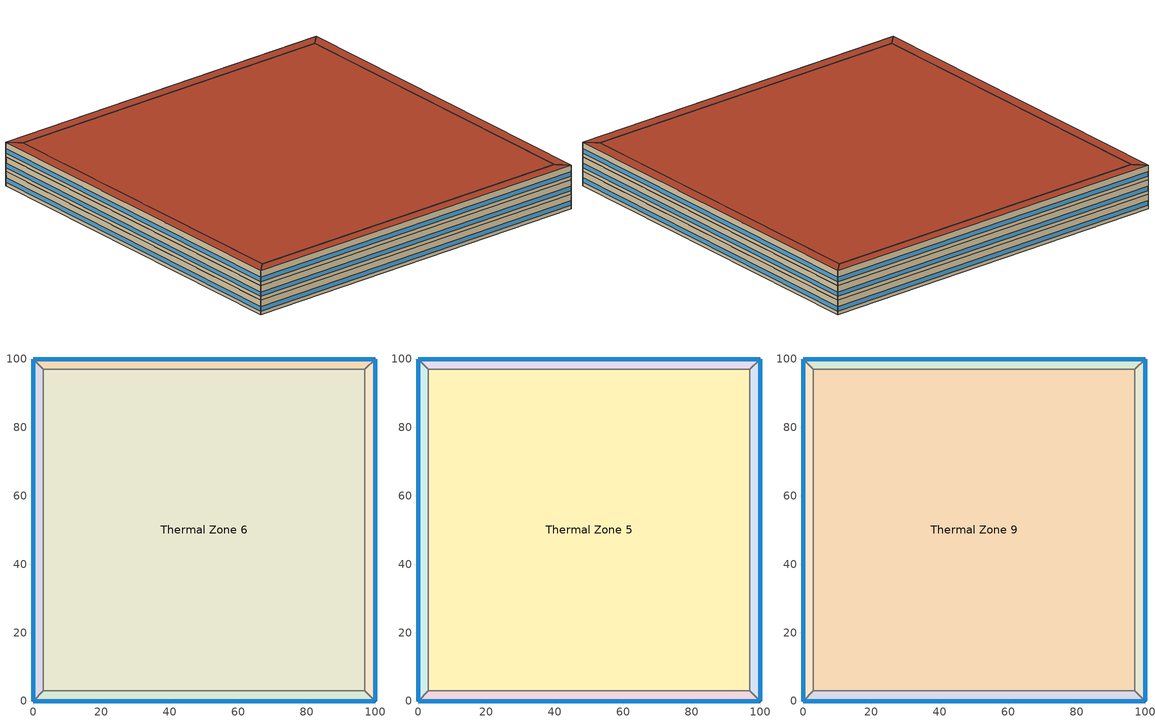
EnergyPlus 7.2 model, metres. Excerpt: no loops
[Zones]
Thermal Zone 6
 floor ground (000_ExtSlabCarpet_4in_ClimateZone 1-8): 3,3 3,97 97,97 97,3 z0
 wall to Thermal Zone 2 (000_Interior Wall): 97,3 97,97 z0:4
 wall to Thermal Zone 7 (000_Interior Wall): 3,3 97,3 z0:4
 wall to Thermal Zone 4 (000_Interior Wall): 3,97 3,3 z0:4
 wall to Thermal Zone 11 (000_Interior Wall): 97,97 3,97 z0:4
Thermal Zone 11
 floor ground (000_ExtSlabCarpet_4in_ClimateZone 1-8): 0,100 100,100 97,97 3,97 z0
 wall outside (ASHRAE_189.1-2009_ExtWall_SteelFrame_ClimateZone 4-8): 100,100 0,100 z0:4
 wall to Thermal Zone 4 (000_Interior Wall): 0,100 3,97 z0:4
 wall to Thermal Zone 2 (000_Interior Wall): 97,97 100,100 z0:4
 window (ASHRAE_189.1-2009_ExtWindow_ClimateZone 4-5): 99.97,100 0.03,100 z1:2.2
Thermal Zone 4
 floor ground (000_ExtSlabCarpet_4in_ClimateZone 1-8): 0,0 0,100 3,97 3,3 z0
 wall outside (ASHRAE_189.1-2009_ExtWall_SteelFrame_ClimateZone 4-8): 0,100 0,0 z0:4
 wall to Thermal Zone 7 (000_Interior Wall): 0,0 3,3 z0:4
 window (ASHRAE_189.1-2009_ExtWindow_ClimateZone 4-5): 0,99.97 0,0.03 z1:2.2
Thermal Zone 2
 floor ground (000_ExtSlabCarpet_4in_ClimateZone 1-8): 100,100 100,0 97,3 97,97 z0
 wall outside (ASHRAE_189.1-2009_ExtWall_SteelFrame_ClimateZone 4-8): 100,0 100,100 z0:4
 wall to Thermal Zone 7 (000_Interior Wall): 97,3 100,0 z0:4
 window (ASHRAE_189.1-2009_ExtWindow_ClimateZone 4-5): 100,0.03 100,99.97 z1:2.2
Thermal Zone 7
 floor ground (000_ExtSlabCarpet_4in_ClimateZone 1-8): 100,0 0,0 3,3 97,3 z0
 wall outside (ASHRAE_189.1-2009_ExtWall_SteelFrame_ClimateZone 4-8): 0,0 100,0 z0:4
 window (ASHRAE_189.1-2009_ExtWindow_ClimateZone 4-5): 0.03,0 99.97,0 z1:2.2
Thermal Zone 15
 floor to Thermal Zone 2 (000_Interior Floor): 100,100 100,0 97,3 97,97 z4
 wall outside (ASHRAE_189.1-2009_ExtWall_SteelFrame_ClimateZone 4-8): 100,0 100,100 z4:8
 wall to Thermal Zone 5 (000_Interior Wall): 97,97 97,3 z4:8
 wall to Thermal Zone 12 (000_Interior Wall): 97,3 100,0 z4:8
 wall to Thermal Zone 8 (000_Interior Wall): 100,100 97,97 z4:8
 window (ASHRAE_189.1-2009_ExtWindow_ClimateZone 4-5): 100,0.03 100,99.97 z5:6.2
Thermal Zone 12
 floor to Thermal Zone 7 (000_Interior Floor): 100,0 0,0 3,3 97,3 z4
 wall outside (ASHRAE_189.1-2009_ExtWall_SteelFrame_ClimateZone 4-8): 0,0 100,0 z4:8
 wall to Thermal Zone 5 (000_Interior Wall): 97,3 3,3 z4:8
 wall to Thermal Zone 3 (000_Interior Wall): 3,3 0,0 z4:8
 window (ASHRAE_189.1-2009_ExtWindow_ClimateZone 4-5): 0.03,0 99.97,0 z5:6.2
Thermal Zone 8
 floor to Thermal Zone 11 (000_Interior Floor): 0,100 100,100 97,97 3,97 z4
 wall outside (ASHRAE_189.1-2009_ExtWall_SteelFrame_ClimateZone 4-8): 100,100 0,100 z4:8
 wall to Thermal Zone 5 (000_Interior Wall): 3,97 97,97 z4:8
 wall to Thermal Zone 3 (000_Interior Wall): 0,100 3,97 z4:8
 window (ASHRAE_189.1-2009_ExtWindow_ClimateZone 4-5): 99.97,100 0.03,100 z5:6.2
Thermal Zone 5
 floor to Thermal Zone 6 (000_Interior Floor): 3,3 3,97 97,97 97,3 z4
 wall to Thermal Zone 3 (000_Interior Wall): 3,97 3,3 z4:8
Thermal Zone 3
 floor to Thermal Zone 4 (000_Interior Floor): 0,0 0,100 3,97 3,3 z4
 wall outside (ASHRAE_189.1-2009_ExtWall_SteelFrame_ClimateZone 4-8): 0,100 0,0 z4:8
 window (ASHRAE_189.1-2009_ExtWindow_ClimateZone 4-5): 0,99.97 0,0.03 z5:6.2
Thermal Zone 14
 floor to Thermal Zone 15 (000_Interior Floor): 100,100 100,0 97,3 97,97 z8
 wall outside (ASHRAE_189.1-2009_ExtWall_SteelFrame_ClimateZone 4-8): 100,0 100,100 z8:12
 wall to Thermal Zone 10 (000_Interior Wall): 97,3 100,0 z8:12
 wall to Thermal Zone 9 (000_Interior Wall): 97,97 97,3 z8:12
 wall to Thermal Zone 1 (000_Interior Wall): 100,100 97,97 z8:12
 window (ASHRAE_189.1-2009_ExtWindow_ClimateZone 4-5): 100,0.03 100,99.97 z9:10.2
 roof outside (ASHRAE_189.1-2009_ExtRoof_IEAD_ClimateZone 2-5): 97,97 97,3 100,0 100,100 z12
Thermal Zone 9
 floor to Thermal Zone 5 (000_Interior Floor): 3,3 3,97 97,97 97,3 z8
 wall to Thermal Zone 10 (000_Interior Wall): 3,3 97,3 z8:12
 wall to Thermal Zone 13 (000_Interior Wall): 3,97 3,3 z8:12
 wall to Thermal Zone 1 (000_Interior Wall): 97,97 3,97 z8:12
 roof outside (ASHRAE_189.1-2009_ExtRoof_IEAD_ClimateZone 2-5): 97,3 97,97 3,97 3,3 z12
Thermal Zone 10
 floor to Thermal Zone 12 (000_Interior Floor): 100,0 0,0 3,3 97,3 z8
 wall outside (ASHRAE_189.1-2009_ExtWall_SteelFrame_ClimateZone 4-8): 0,0 100,0 z8:12
 wall to Thermal Zone 13 (000_Interior Wall): 3,3 0,0 z8:12
 window (ASHRAE_189.1-2009_ExtWindow_ClimateZone 4-5): 0.03,0 99.97,0 z9:10.2
 roof outside (ASHRAE_189.1-2009_ExtRoof_IEAD_ClimateZone 2-5): 97,3 3,3 0,0 100,0 z12
Thermal Zone 13
 floor to Thermal Zone 3 (000_Interior Floor): 0,0 0,100 3,97 3,3 z8
 wall outside (ASHRAE_189.1-2009_ExtWall_SteelFrame_ClimateZone 4-8): 0,100 0,0 z8:12
 wall to Thermal Zone 1 (000_Interior Wall): 3,97 0,100 z8:12
 window (ASHRAE_189.1-2009_ExtWindow_ClimateZone 4-5): 0,99.97 0,0.03 z9:10.2
 roof outside (ASHRAE_189.1-2009_ExtRoof_IEAD_ClimateZone 2-5): 3,3 3,97 0,100 0,0 z12
Thermal Zone 1
 floor to Thermal Zone 8 (000_Interior Floor): 0,100 100,100 97,97 3,97 z8
 wall outside (ASHRAE_189.1-2009_ExtWall_SteelFrame_ClimateZone 4-8): 100,100 0,100 z8:12
 window (ASHRAE_189.1-2009_ExtWindow_ClimateZone 4-5): 99.97,100 0.03,100 z9:10.2
 roof outside (ASHRAE_189.1-2009_ExtRoof_IEAD_ClimateZone 2-5): 3,97 97,97 100,100 0,100 z12
[Building]
Building 1
[Material] Thermal Absorptance=0.9
Name | Roughness | Thickness {m} | Conductivity {W/m-K} | Density {kg/m3} | Specific Heat {J/kg-K} | Solar Absorptance | Visible Absorptance
000_G01a 19mm gypsum board | MediumSmooth | 0.019 | 0.16 | 800 | 1090 | 0.7 | 0.7
Roof Insulation [21] | MediumRough | 0.2105 | 0.049 | 265 | 836.8 | 0.7 | 0.7
Roof Membrane | VeryRough | 0.0095 | 0.16 | 1121.29 | 1460 | 0.7 | 0.7
Metal Decking | MediumSmooth | 0.0015 | 45.006 | 7680 | 418.4 | 0.7 | 0.3
000_F16 Acoustic tile | MediumSmooth | 0.0191 | 0.06 | 368 | 590 | 0.7 | 0.7
1/2IN Gypsum | Smooth | 0.0127 | 0.16 | 784.9 | 830 | 0.92 | 0.92
000_M11 100mm lightweight concrete | MediumRough | 0.1016 | 0.53 | 1280 | 840 | 0.7 | 0.7
MAT-CC05 4 HW CONCRETE | Rough | 0.1016 | 1.311 | 2240 | 836.8 | 0.7 | 0.7
Wall Insulation [39] | MediumRough | 0.1184 | 0.045 | 265 | 836.8 | 0.7 | 0.7
[Material:AirGap]
Name | Thermal Resistance {m2-K/W}
000_F05 Ceiling air space resistance | 0.18
000_F04 Wall air space resistance | 0.15
[Material:NoMass] Thermal Absorptance=0.9; Solar Absorptance=0.7
Name | Roughness | Thermal Resistance {m2-K/W} | Visible Absorptance
CP02 CARPET PAD | VeryRough | 0.2165 | 0.8
MAT-SHEATH | Rough | 0.3626 | 0.7
[WindowMaterial:Glazing]
Theoretical Glass [207]: Optical Data Type=SpectralAverage; Thickness {m}=0.003; Solar Transmittance at Normal Incidence=0.3311; Front Side Solar Reflectance at Normal Incidence=0.6189; Back Side Solar Reflectance at Normal Incidence=0.6189; Visible Transmittance at Normal Incidence=0.44; Front Side Visible Reflectance at Normal Incidence=0.51; Back Side Visible Reflectance at Normal Incidence=0.51; Infrared Transmittance at Normal Incidence=0; Front Side Infrared Hemispherical Emissivity=0.9; Back Side Infrared Hemispherical Emissivity=0.9; Conductivity {W/m-K}=0.0133; Dirt Correction Factor for Solar and Visible Transmittance=1; Solar Diffusing=No
[Construction]
000_Interior Floor: 000_F16 Acoustic tile, 000_F05 Ceiling air space resistance, 000_M11 100mm lightweight concrete
000_Interior Wall: 000_G01a 19mm gypsum board, 000_F04 Wall air space resistance, 000_G01a 19mm gypsum board
ASHRAE_189.1-2009_ExtWall_SteelFrame_ClimateZone 4-8: MAT-SHEATH, Wall Insulation [39], 1/2IN Gypsum
000_ExtSlabCarpet_4in_ClimateZone 1-8: MAT-CC05 4 HW CONCRETE, CP02 CARPET PAD
ASHRAE_189.1-2009_ExtWindow_ClimateZone 4-5: Theoretical Glass [207]
ASHRAE_189.1-2009_ExtRoof_IEAD_ClimateZone 2-5: Roof Membrane, Roof Insulation [21], Metal Decking
[AvailabilityManager:Scheduled]
Name | Schedule
AvailabilityManager:Scheduled {9bc3fc2b-1c3a-4357-aa39-9593909fe9f7} | Schedule:Compact {5d3dba1a-c821-46db-9f24-1a2a0861bc92}
AvailabilityManager:Scheduled {c3f942fa-6cda-4ad9-8b07-126f1e944d76} | Schedule:Compact {3a79766b-5faa-4a9f-b840-db5ee45fbaa7}
[Zone]
Thermal Zone 14; Thermal Zone 9; Thermal Zone 15; Thermal Zone 10; Thermal Zone 13; Thermal Zone 6; Thermal Zone 12; Thermal Zone 11; Thermal Zone 4; Thermal Zone 8; Thermal Zone 1; Thermal Zone 5; Thermal Zone 2; Thermal Zone 3; Thermal Zone 7
[Schedule:Compact]
Schedule:Compact {5d3dba1a-c821-46db-9f24-1a2a0861bc92}; Schedule:Compact {3a79766b-5faa-4a9f-b840-db5ee45fbaa7}: Through: 12/31, For: AllDays, Until: 24:00, 1
